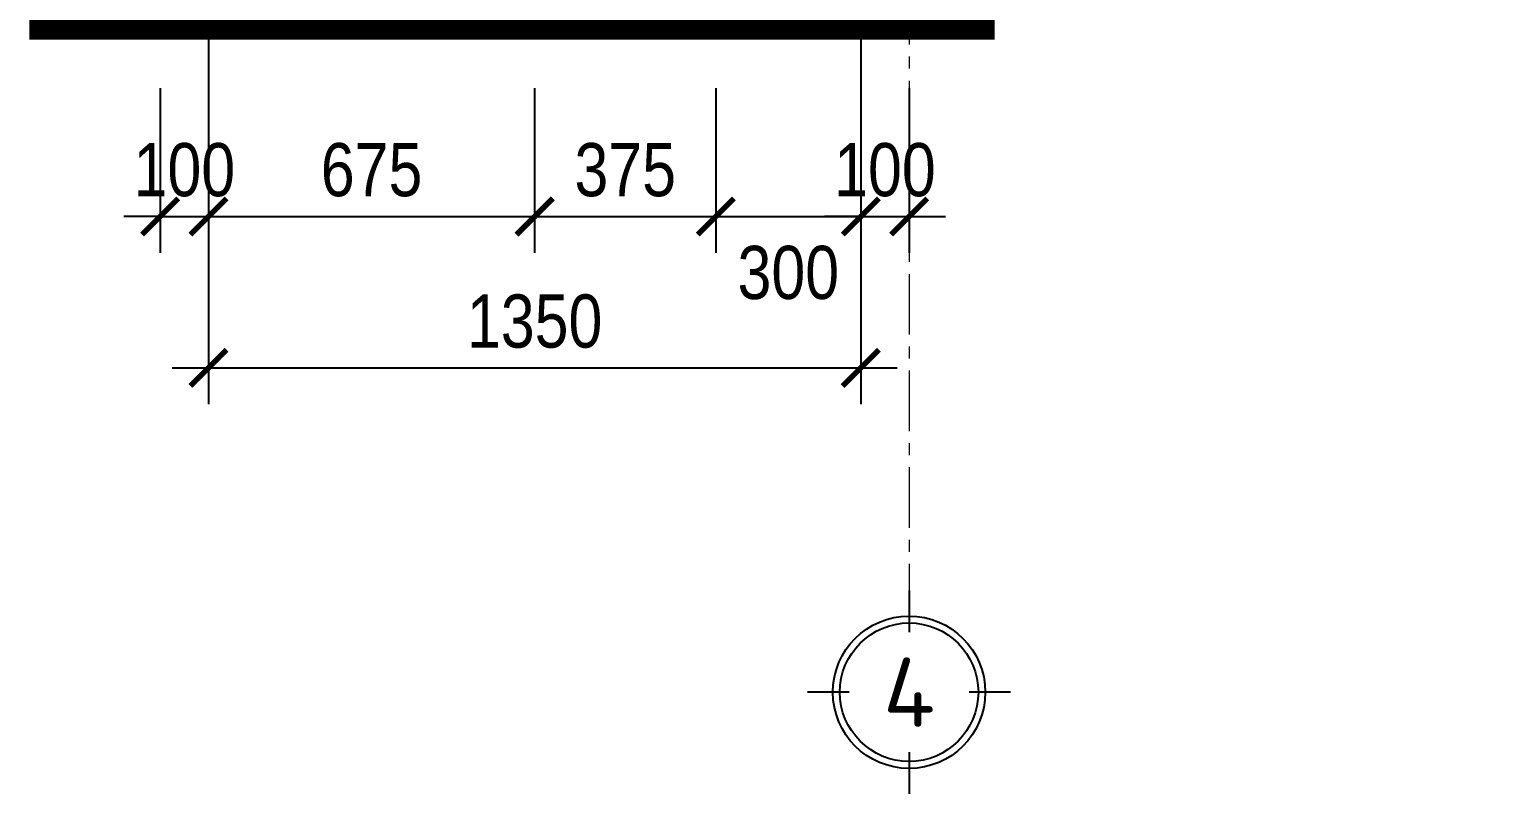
# Model space of a CAD drawing. Header units: inches. Extents: x 236662 to 497023, y -248575 to 81795.
# Drawn here: x 407717 to 410740, y -216745 to -215163 of the extents above; entities that cross this region are included whole.
import ezdxf
from ezdxf.enums import TextEntityAlignment as Align

# ---------------------------------------------------------------- set-up
doc = ezdxf.new("R2010")
doc.units = ezdxf.units.IN
doc.header["$LTSCALE"] = 10
doc.header["$MEASUREMENT"] = 0
doc.linetypes.add('ACAD_ISO02W100', pattern=[15, 12, -3])
doc.linetypes.add('CENTER', pattern=[2, 1.25, -0.25, 0.25, -0.25])
for name, color, linetype in [('01. HP_TEXT', 9, 'Continuous'), ('07. HP_KY HIEU', 43, 'Continuous'), ('07. HP_KY HIEU @ 1', 43, 'Continuous'), ('08. HP_DIM', 118, 'Continuous'), ('TEXT', 2, 'Continuous')]:
    doc.layers.add(name, color=color, linetype=linetype)
doc.layers.add('05. HP_TRUC', color=251, linetype='CENTER', lineweight=5)
doc.styles.add('ISOCP50', font='isocpeur.ttf')
doc.styles.add('text2', font='VHELVCN.TTF')
doc.dimstyles.new('AL-100 (1-50)', dxfattribs={"dimscale": 0.5, "dimtxt": 220, "dimasz": 150, "dimexe": 150, "dimexo": 150, "dimgap": 80, "dimtad": 1, "dimdec": 0, "dimzin": 9, "dimtxsty": 'text2', "dimblk": 'ARCHTICK', "dimcen": 1, "dimdle": 150, "dimclrd": 256, "dimclre": 256, "dimclrt": 7, "dimadec": 0, "dimazin": 0, "dimtfac": 1, "dimtdec": 0, "dimtix": 1, "dimtmove": 2, "dimatfit": 3, "dimldrblk": 'ARCHTICK', "dimfxl": 1, "dimtolj": 1, "dimtzin": 0, "dimlwd": -1, "dimlwe": -1, "dimarcsym": 0})

# ---------------------------------------------------------------- blocks, each defined once
blk = doc.blocks.new('grid test1')
at = {"ltscale": 20}
for p, q in [((0, 440), (0, 260)), ((-260, 0), (-440, 0)), ((440, 0), (260, 0)), ((0, -260), (0, -440))]:
    blk.add_line(p, q, dxfattribs=at)
at = {"color": 251, "ltscale": 20, "true_color": 0x636466}
for radius in [330, 300]:
    blk.add_circle((0, 0), radius, dxfattribs=at)
at = {"layer": '01. HP_TEXT', "color": 2, "ltscale": 20, "true_color": 0xf1eb1f, "style": 'ISOCP50'}
blk.add_attdef('GRID', text='', height=300, dxfattribs=at).set_placement((-36.9, 0.3), align=Align.MIDDLE_CENTER)
blk = doc.blocks.new('_ArchTick')
at = {"color": 0, "linetype": 'ByBlock', "const_width": 0.15}
blk.add_lwpolyline([(-0.5, -0.5), (0.5, 0.5)], dxfattribs=at)
blk = doc.blocks.new('*D780')
at = {"layer": '08. HP_DIM', "transparency": 16777216}
for p, q in [((408087.8, -214923.9), (408087.8, -215625.2)), ((407987.8, -215284.6), (407987.8, -215625.2)), ((407987.8, -215550.2), (407912.8, -215550.2)), ((407987.8, -215550.2), (408087.8, -215550.2)), ((408087.8, -215550.2), (408162.8, -215550.2))]:
    blk.add_line(p, q, dxfattribs=at)
at = {"layer": 'Defpoints', "color": 0, "transparency": 16777216}
for p in [(408087.8, -214848.9), (407987.8, -215209.6), (408087.8, -215550.2)]:
    blk.add_point(p, dxfattribs=at)
at = {"layer": '08. HP_DIM', "transparency": 16777216, "xscale": 75, "yscale": 75, "zscale": 75}
blk.add_blockref('_ArchTick', (407987.8, -215550.2), dxfattribs=at)
at = {"layer": '08. HP_DIM', "transparency": 16777216, "xscale": 75, "yscale": 75, "zscale": 75, "rotation": 180}
blk.add_blockref('_ArchTick', (408087.8, -215550.2), dxfattribs=at)
at = {"layer": '08. HP_DIM', "color": 7, "transparency": 16777216, "insert": (408037.8, -215454), "char_height": 110, "attachment_point": 5, "style": 'text2'}
blk.add_mtext('\\A1;100', dxfattribs=at)
blk = doc.blocks.new('*D781')
at = {"layer": '08. HP_DIM', "transparency": 16777216}
for p, q in [((408087.8, -215284.6), (408087.8, -215625.2)), ((408762.8, -215284.6), (408762.8, -215625.2)), ((408012.8, -215550.2), (408837.8, -215550.2))]:
    blk.add_line(p, q, dxfattribs=at)
at = {"layer": 'Defpoints', "color": 0, "transparency": 16777216}
for p in [(408087.8, -215209.6), (408762.8, -215209.6), (408762.8, -215550.2)]:
    blk.add_point(p, dxfattribs=at)
at = {"layer": '08. HP_DIM', "transparency": 16777216, "xscale": 75, "yscale": 75, "zscale": 75, "rotation": 180}
blk.add_blockref('_ArchTick', (408087.8, -215550.2), dxfattribs=at)
at = {"layer": '08. HP_DIM', "transparency": 16777216, "xscale": 75, "yscale": 75, "zscale": 75}
blk.add_blockref('_ArchTick', (408762.8, -215550.2), dxfattribs=at)
at = {"layer": '08. HP_DIM', "color": 7, "transparency": 16777216, "insert": (408425.3, -215454), "char_height": 110, "attachment_point": 5, "style": 'text2'}
blk.add_mtext('\\A1;675', dxfattribs=at)
blk = doc.blocks.new('*D782')
at = {"layer": '08. HP_DIM', "transparency": 16777216}
for p, q in [((408762.8, -215284.6), (408762.8, -215625.2)), ((409137.8, -215284.6), (409137.8, -215625.2)), ((408687.8, -215550.2), (409212.8, -215550.2))]:
    blk.add_line(p, q, dxfattribs=at)
at = {"layer": 'Defpoints', "color": 0, "transparency": 16777216}
for p in [(408762.8, -215209.6), (409137.8, -215209.6), (409137.8, -215550.2)]:
    blk.add_point(p, dxfattribs=at)
at = {"layer": '08. HP_DIM', "transparency": 16777216, "xscale": 75, "yscale": 75, "zscale": 75, "rotation": 180}
blk.add_blockref('_ArchTick', (408762.8, -215550.2), dxfattribs=at)
at = {"layer": '08. HP_DIM', "transparency": 16777216, "xscale": 75, "yscale": 75, "zscale": 75}
blk.add_blockref('_ArchTick', (409137.8, -215550.2), dxfattribs=at)
at = {"layer": '08. HP_DIM', "color": 7, "transparency": 16777216, "insert": (408950.3, -215454), "char_height": 110, "attachment_point": 5, "style": 'text2'}
blk.add_mtext('\\A1;375', dxfattribs=at)
blk = doc.blocks.new('*D783')
at = {"layer": '08. HP_DIM', "transparency": 16777216}
for p, q in [((409137.8, -215284.6), (409137.8, -215625.2)), ((409437.8, -215284.6), (409437.8, -215625.2)), ((409062.8, -215550.2), (409512.8, -215550.2))]:
    blk.add_line(p, q, dxfattribs=at)
at = {"layer": 'Defpoints', "color": 0, "transparency": 16777216}
for p in [(409137.8, -215209.6), (409437.8, -215209.6), (409437.8, -215550.2)]:
    blk.add_point(p, dxfattribs=at)
at = {"layer": '08. HP_DIM', "transparency": 16777216, "xscale": 75, "yscale": 75, "zscale": 75, "rotation": 180}
blk.add_blockref('_ArchTick', (409137.8, -215550.2), dxfattribs=at)
at = {"layer": '08. HP_DIM', "transparency": 16777216, "xscale": 75, "yscale": 75, "zscale": 75}
blk.add_blockref('_ArchTick', (409437.8, -215550.2), dxfattribs=at)
at = {"layer": '08. HP_DIM', "color": 7, "transparency": 16777216, "insert": (409287.8, -215666.7), "char_height": 110, "attachment_point": 5, "style": 'text2'}
blk.add_mtext('\\A1;300', dxfattribs=at)
blk = doc.blocks.new('*D784')
at = {"layer": '08. HP_DIM', "transparency": 16777216}
for p, q in [((409437.8, -215134.6), (409437.8, -215625.2)), ((409537.8, -215284.6), (409537.8, -215625.2)), ((409437.8, -215550.2), (409362.8, -215550.2)), ((409437.8, -215550.2), (409537.8, -215550.2)), ((409537.8, -215550.2), (409612.8, -215550.2))]:
    blk.add_line(p, q, dxfattribs=at)
at = {"layer": 'Defpoints', "color": 0, "transparency": 16777216}
for p in [(409437.8, -215059.6), (409537.8, -215209.6), (409537.8, -215550.2)]:
    blk.add_point(p, dxfattribs=at)
at = {"layer": '08. HP_DIM', "transparency": 16777216, "xscale": 75, "yscale": 75, "zscale": 75}
blk.add_blockref('_ArchTick', (409437.8, -215550.2), dxfattribs=at)
at = {"layer": '08. HP_DIM', "transparency": 16777216, "xscale": 75, "yscale": 75, "zscale": 75, "rotation": 180}
blk.add_blockref('_ArchTick', (409537.8, -215550.2), dxfattribs=at)
at = {"layer": '08. HP_DIM', "color": 7, "transparency": 16777216, "insert": (409487.8, -215454), "char_height": 110, "attachment_point": 5, "style": 'text2'}
blk.add_mtext('\\A1;100', dxfattribs=at)
blk = doc.blocks.new('*D785')
at = {"layer": '08. HP_DIM', "transparency": 16777216}
for p, q in [((409437.8, -214873.9), (409437.8, -215938.5)), ((408087.8, -215284.6), (408087.8, -215938.5)), ((408012.8, -215863.5), (409512.8, -215863.5))]:
    blk.add_line(p, q, dxfattribs=at)
at = {"layer": 'Defpoints', "color": 0, "transparency": 16777216}
for p in [(409437.8, -214798.9), (408087.8, -215209.6), (409437.8, -215863.5)]:
    blk.add_point(p, dxfattribs=at)
at = {"layer": '08. HP_DIM', "transparency": 16777216, "xscale": 75, "yscale": 75, "zscale": 75, "rotation": 180}
blk.add_blockref('_ArchTick', (408087.8, -215863.5), dxfattribs=at)
at = {"layer": '08. HP_DIM', "transparency": 16777216, "xscale": 75, "yscale": 75, "zscale": 75}
blk.add_blockref('_ArchTick', (409437.8, -215863.5), dxfattribs=at)
at = {"layer": '08. HP_DIM', "color": 7, "transparency": 16777216, "insert": (408762.8, -215767.3), "char_height": 110, "attachment_point": 5, "style": 'text2'}
blk.add_mtext('\\A1;1350', dxfattribs=at)

msp = doc.modelspace()

# ---------------------------------------------------------------- linework, layer by layer
at = {"layer": '05. HP_TRUC', "ltscale": 10}
msp.add_line((409537.8, -212669.2), (409537.8, -216324.5), dxfattribs=at)
at = {"layer": '07. HP_KY HIEU', "linetype": 'ACAD_ISO02W100', "ltscale": 5, "const_width": 50, "elevation": -6.3}
msp.add_lwpolyline([(407741.6, -212392.8), (409690.2, -212392.8), (409690.2, -215159), (407741.6, -215159)], close=True, dxfattribs=at)

# ---------------------------------------------------------------- block references
at = {"layer": '07. HP_KY HIEU @ 1', "ltscale": 20}
ref = msp.add_blockref('grid test1', (410949.9, -214998.9), dxfattribs=dict(at, xscale=0.477750000078231, yscale=0.477750000078231, zscale=0.477750000078231))
ref.add_attrib('GRID', 'B', dxfattribs={"layer": 'TEXT', "ltscale": 20, "height": 143.3, "style": 'ISOCP50'}).set_placement((410949.9, -214998.9), align=Align.MIDDLE_CENTER)
ref = msp.add_blockref('grid test1', (409537.8, -216534.7), dxfattribs=dict(at, xscale=0.477750000078231, yscale=0.477750000078231, zscale=0.477750000078231))
ref.add_attrib('GRID', '4', dxfattribs={"layer": 'TEXT', "ltscale": 20, "height": 143.3, "style": 'ISOCP50'}).set_placement((409537.8, -216534.7), align=Align.MIDDLE_CENTER)

# ---------------------------------------------------------------- dimensions: what is measured, and where the dimension line sits
at = {"layer": '08. HP_DIM'}
for base, p1, p2, picture, middle in [((409437.8, -215863.5), (408087.8, -215209.6), (409437.8, -214798.9), '*D785', (408762.8, -215767.3)), ((408087.8, -215550.2), (407987.8, -215209.6), (408087.8, -214848.9), '*D780', (408037.8, -215454)), ((409537.8, -215550.2), (409437.8, -215059.6), (409537.8, -215209.6), '*D784', (409487.8, -215454)), ((408762.8, -215550.2), (408087.8, -215209.6), (408762.8, -215209.6), '*D781', (408425.3, -215454)), ((409137.8, -215550.2), (408762.8, -215209.6), (409137.8, -215209.6), '*D782', (408950.3, -215454))]:
    dim = msp.add_linear_dim(base=base, p1=p1, p2=p2, dimstyle='AL-100 (1-50)', dxfattribs=at)
    dim.commit()
    dim.dimension.update_dxf_attribs({"geometry": picture, "text_midpoint": middle})
dim = msp.add_linear_dim(base=(409437.8, -215550.2), p1=(409137.8, -215209.6), p2=(409437.8, -215209.6), dimstyle='AL-100 (1-50)', dxfattribs=at)
dim.commit()
dim.dimension.update_dxf_attribs({"geometry": '*D783', "text_midpoint": (409287.8, -215666.7), "dimtype": 160})

doc.saveas('drawing.dxf')
